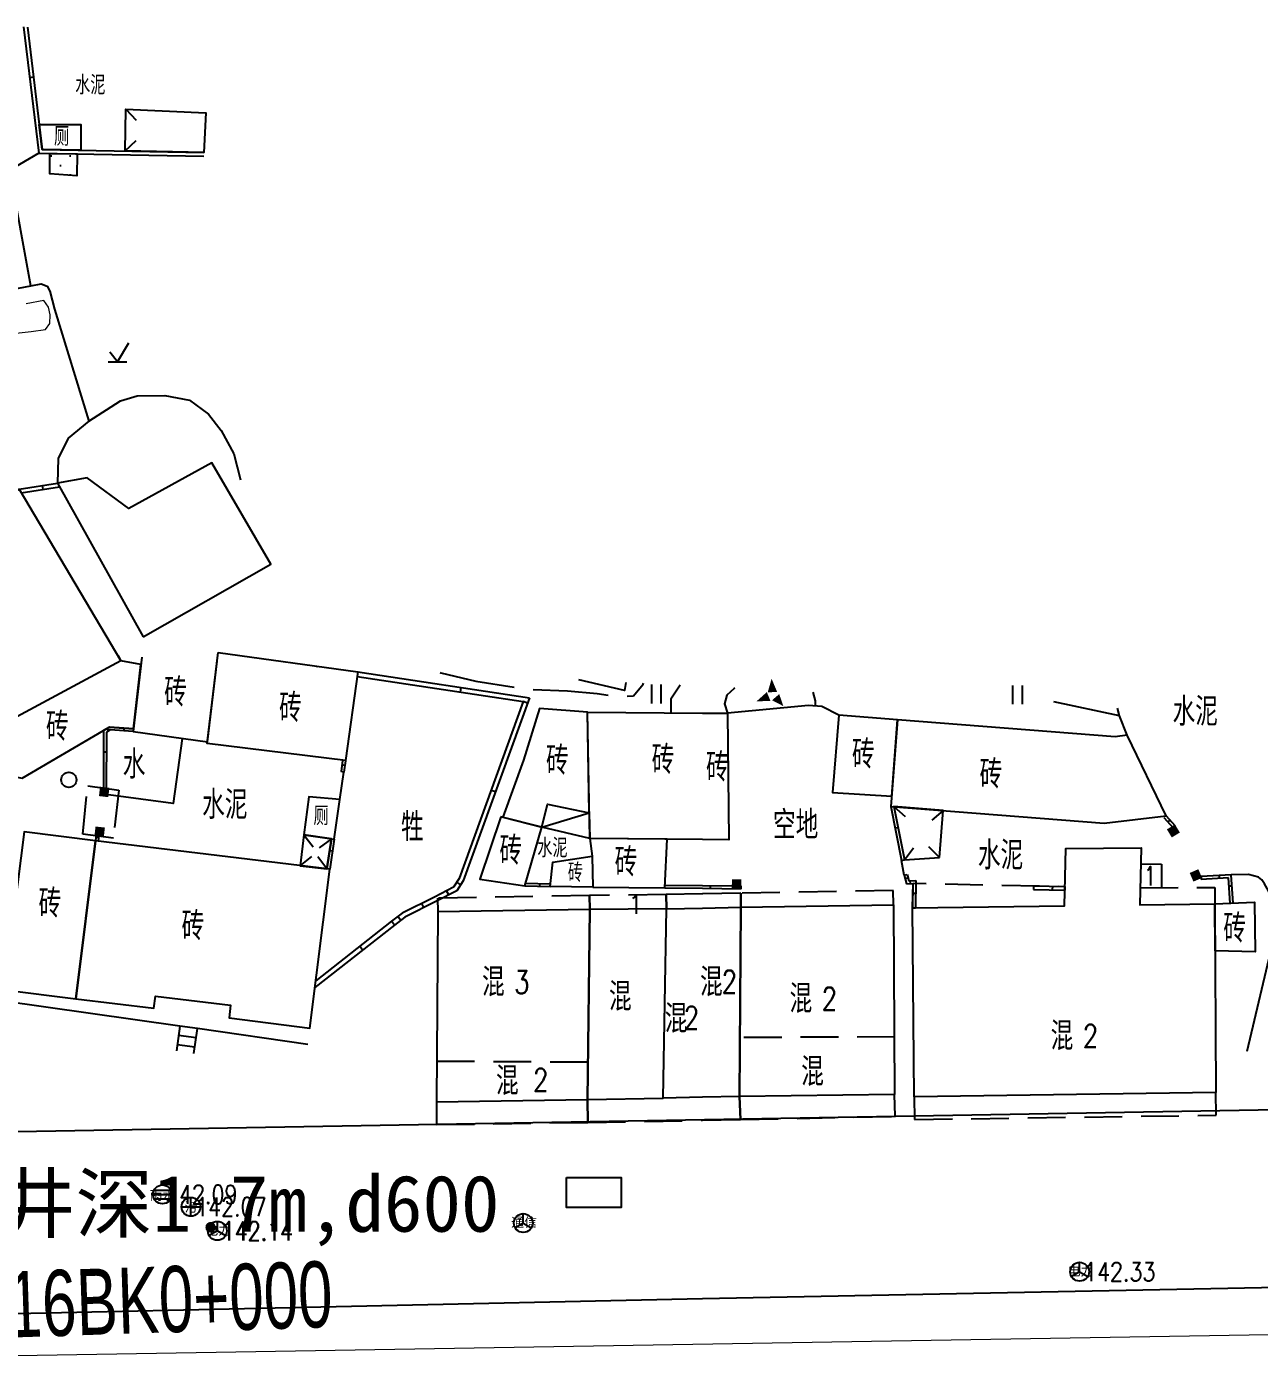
# Model space of a CAD drawing. Extents: x 529262 to 576451, y 2694391 to 2717535.
# Drawn here: x 564829.2 to 564894.5, y 2709668.8 to 2709739.9 of the extents above; entities that cross this region are included whole.
import ezdxf
from ezdxf.enums import TextEntityAlignment as Align
from ezdxf.xclip import XClip

# ---------------------------------------------------------------- set-up
doc = ezdxf.new("R2010")
doc.units = 0
doc.header["$XCLIPFRAME"] = 0
doc.linetypes.add('X3', pattern=[5, 4, -1])
doc.linetypes.add('X5', pattern=[3, 2, -1])
for name, color, linetype in [('a红线图', 1, 'Continuous'), ('COMPONENT', 8, 'Continuous'), ('DLDW', 8, 'Continuous'), ('DLSS', 4, 'Continuous'), ('DMTZ', 8, 'Continuous'), ('GCD', 8, 'Continuous'), ('GXYZ', 8, 'Continuous'), ('JMD', 8, 'Continuous'), ('PP-COM', 7, 'Continuous'), ('RD-红线', 7, 'Continuous'), ('ZBTZ', 8, 'Continuous'), ('ZJ', 7, 'Continuous'), ('桩号标注_W16-', 7, 'Continuous')]:
    doc.layers.add(name, color=color, linetype=linetype)
doc.layers.add('SXSS', color=5, linetype='Continuous', lineweight=0)
doc.layers.add('现状管道深度（物探资料）', color=2, linetype='Continuous', plot=False)
doc.styles.add('HZ', font='rs.shx', dxfattribs={"width": 0.8, "bigfont": 'hztxt.shx'})
doc.styles.add('JieTuHzTxt', font='smsim.shx', dxfattribs={"width": 0.7, "bigfont": 'smfs.shx'})
doc.styles.get("Standard").update_dxf_attribs({"font": '', "height": 2.5, "bigfont": 'smfs.shx'})
doc.styles.add('宋体', font='', dxfattribs={"width": 0.75})
doc.styles.get('Standard').set_extended_font_data('FangSong_GB2312')
doc.styles.get('宋体').set_extended_font_data('SimSun')
doc.linetypes.add('10421', pattern='A,2,[150,AAA.SHX,S=0.5,R=0,X=0,Y=0.5],1e-11', length=2)
doc.linetypes.add('10422', pattern='A,0.75,[150,AAA.SHX,S=0.5,R=0,X=0,Y=0.5],1.5,[177,AAA.SHX,S=1,R=0,X=0,Y=0.4],0.75', length=3)
doc.linetypes.add('1161', pattern='A,0,[149,AAA.SHX,S=0.15,R=0,X=0,Y=0],-1.6', length=1.6)
doc.linetypes.add('444', pattern='A,4.5,[145,AAA.SHX,S=1,R=0,X=0,Y=1],4.5,-0.5,[146,AAA.SHX,S=1,R=0,X=0,Y=0],-0.5', length=10)
pattern_1 = [(0, (114.99765, 2.56804), (0.5, 0.5), [0, -1]), (0, (115.49765, 3.06804), (0.5, 0.5), [0, -1])]

# ---------------------------------------------------------------- blocks, each defined once
blk = doc.blocks.new('A$C19FD0107')
at = {"layer": 'RD-红线', "color": 8, "linetype": 'Continuous', "flags": 128}
blk.add_lwpolyline([(-5851.79, 15296.321), (-6220.866, 15289.865), (-6220.993, 15289.862)], dxfattribs=at)
blk = doc.blocks.new('GC200')
at = {"linetype": 'Continuous', "const_width": 0.2, "flags": 128}
blk.add_lwpolyline([(-0.1, 0, 1), (0.1, 0, 1)], format="xyb", close=True, dxfattribs=at)
blk = doc.blocks.new('gc122')
at = {"color": 8}
blk.add_circle((0, 0), 0.8, dxfattribs=at)
blk = doc.blocks.new('gc121')
at = {"color": 8}
for p, q in [((-0.5, -1), (-0.5, 1)), ((0.5, -1), (0.5, 1))]:
    blk.add_line(p, q, dxfattribs=at)
blk = doc.blocks.new('gc002')
at = {"color": 8, "const_width": 1}
blk.add_lwpolyline([(-0.5, 0), (0.5, 0)], dxfattribs=at)
blk = doc.blocks.new('gc087')
at = {"color": 8}
for points in [[(-0.62, 1.71, 0, 1, 0), (-0.1, 0.39, 1, 1, 0)], [(-1.41, -1.07, 0, 1, 0), (-0.34, -0.17, 1, 1, 0)], [(0.39, -0.01, 1, 0, 0), (1.46, -0.66, 1, 0, 0)]]:
    blk.add_lwpolyline(points, format="xyseb", dxfattribs=at)
blk = doc.blocks.new('gc123')
at = {"color": 8}
for p, q in [((0, 0), (1.2, 2)), ((-1, 0), (1, 0)), ((0, 0), (-0.8, 1))]:
    blk.add_line(p, q, dxfattribs=at)
blk = doc.blocks.new('gcbj0102')
for p, q in [((-1, 0), (1, 0)), ((0, -1), (0, 1))]:
    blk.add_line(p, q)
blk.add_circle((0, 0), 1)
blk = doc.blocks.new('gcbj0103')
for p, q in [((-1, 0), (1, 0)), ((-0.9, 0.43), (0.9, 0.43)), ((-0.88, -0.47), (0.88, -0.47))]:
    blk.add_line(p, q)
blk.add_circle((0, 0), 1)
blk = doc.blocks.new('gcbj0107')
for q in [(-0.87, -0.5), (0, 1), (0.87, -0.5)]:
    blk.add_line((0, 0), q)
blk.add_circle((0, 0), 1)

msp = doc.modelspace()

# ---------------------------------------------------------------- hatches: boundary and pattern name
at = {"layer": 'DLDW', "linetype": 'Continuous'}
h = msp.add_hatch(dxfattribs=at)
h.set_pattern_fill('1061', color=252, scale=0.5, style=0)
h.set_pattern_definition(pattern_1)
h.paths.add_polyline_path([(564830.433, 2709733.196), (564831.871, 2709733.089), (564831.859, 2709732.011), (564830.421, 2709732.118)])
h = msp.add_hatch(dxfattribs=at)
h.set_pattern_fill('1061', color=252, scale=0.5, style=0)
h.set_pattern_definition(pattern_1)
h.paths.add_polyline_path([(564830.433, 2709733.196), (564831.871, 2709733.089), (564831.859, 2709732.011), (564830.421, 2709732.118)])

# ---------------------------------------------------------------- linework, layer by layer
at = {"layer": 'a红线图', "color": 8, "linetype": 'Continuous', "lineweight": 0, "flags": 128}
msp.add_lwpolyline([(564727.349, 2709667.84), (566620.304, 2709699.43)], dxfattribs=at)
msp.add_lwpolyline([(564727.349, 2709667.84), (566620.304, 2709699.43)], dxfattribs=at)
at = {"layer": 'DLDW', "color": 252, "linetype": 'Continuous', "flags": 128}
msp.add_lwpolyline([(564829.861, 2709734.733), (564832.065, 2709734.734), (564832.062, 2709733.375), (564830.021, 2709733.413)], close=True, dxfattribs=at)
msp.add_lwpolyline([(564829.861, 2709734.733), (564832.065, 2709734.734), (564832.062, 2709733.375), (564830.021, 2709733.413)], close=True, dxfattribs=at)
for points, elevation in [([(564830.433, 2709733.206), (564831.872, 2709733.181), (564831.859, 2709732.011), (564830.421, 2709732.118)], 142.471), ([(564830.433, 2709733.206), (564831.872, 2709733.181), (564831.859, 2709732.011), (564830.421, 2709732.118)], 142.471), ([(564845.794, 2709698.971), (564844.149, 2709699.125), (564843.883, 2709697.113), (564845.49, 2709696.879)], 142.676), ([(564845.794, 2709698.971), (564844.149, 2709699.125), (564843.883, 2709697.113), (564845.49, 2709696.879)], 142.676)]:
    msp.add_lwpolyline(points, close=True, dxfattribs=dict(at, elevation=elevation))
msp.add_lwpolyline([(564844.542, 2709706.041), (564844.602, 2709706.033), (564844.603, 2709706.038)], dxfattribs=at)
msp.add_lwpolyline([(564844.542, 2709706.041), (564844.602, 2709706.033), (564844.603, 2709706.038)], dxfattribs=at)
at = {"layer": 'DLDW', "color": 252, "linetype": '10421', "elevation": 142.87, "flags": 128}
msp.add_lwpolyline([(564837.432, 2709702.218), (564836.957, 2709698.775), (564833.529, 2709699.221)], dxfattribs=at)
msp.add_lwpolyline([(564837.432, 2709702.218), (564836.957, 2709698.775), (564833.529, 2709699.221)], dxfattribs=at)
msp.add_lwpolyline([(564837.432, 2709702.218), (564836.957, 2709698.775), (564833.529, 2709699.221)], dxfattribs=at)
msp.add_lwpolyline([(564837.432, 2709702.218), (564836.957, 2709698.775), (564833.529, 2709699.221)], dxfattribs=at)
at = {"layer": 'DLDW', "color": 252, "linetype": 'Continuous', "elevation": 142.676, "flags": 128}
msp.add_lwpolyline([(564845.794, 2709698.971), (564846.007, 2709700.435)], dxfattribs=at)
msp.add_lwpolyline([(564845.794, 2709698.971), (564846.007, 2709700.435)], dxfattribs=at)
at = {"layer": 'DLSS', "linetype": 'X3', "elevation": 142.559, "flags": 128}
msp.add_lwpolyline([(564851.113, 2709705.698), (564851.145, 2709705.682), (564853, 2709705.241), (564855.845, 2709704.803), (564857.856, 2709704.742), (564859.423, 2709704.587), (564860.666, 2709704.422), (564861.351, 2709704.468), (564861.853, 2709705.092), (564861.874, 2709705.136)], dxfattribs=at)
msp.add_lwpolyline([(564851.113, 2709705.698), (564851.145, 2709705.682), (564853, 2709705.241), (564855.845, 2709704.803), (564857.856, 2709704.742), (564859.423, 2709704.587), (564860.666, 2709704.422), (564861.351, 2709704.468), (564861.853, 2709705.092), (564861.874, 2709705.136)], dxfattribs=at)
at = {"layer": 'DLSS', "linetype": 'X3'}
msp.add_lwpolyline([(564870.993, 2709703.934), (564870.996, 2709704.203), (564870.87, 2709704.666)], dxfattribs=at)
at = {"layer": 'DLSS', "linetype": 'Continuous'}
msp.add_lwpolyline([(564887.101, 2709703.405), (564886.98, 2709703.824)], dxfattribs=at)
at = {"layer": 'DLSS', "linetype": 'Continuous', "elevation": 143.094, "flags": 128}
for points in [[(564941.297, 2709674.027), (564864.998, 2709672.521)], [(564864.998, 2709672.521), (564826.163, 2709671.675), (564820.187, 2709671.817)], [(564864.998, 2709672.521), (564826.163, 2709671.675), (564821.679, 2709671.747)], [(564864.998, 2709672.521), (564826.163, 2709671.675), (564821.679, 2709671.747)], [(564864.998, 2709672.521), (564826.163, 2709671.675), (564821.679, 2709671.747)]]:
    msp.add_lwpolyline(points, dxfattribs=at)
at = {"layer": 'DMTZ', "linetype": '10422', "flags": 128}
for points, elevation in [([(564887.5, 2709702.38), (564887.101, 2709703.405), (564883.608, 2709704.159)], 143.474), ([(564837.313, 2709686.981), (564827.856, 2709688.308)], 142.868), ([(564837.313, 2709686.981), (564827.856, 2709688.308)], 142.868), ([(564837.313, 2709686.981), (564827.856, 2709688.308)], 142.868), ([(564837.313, 2709686.981), (564827.856, 2709688.308)], 142.868), ([(564844.101, 2709685.994), (564838.25, 2709686.845)], 142.868), ([(564844.101, 2709685.994), (564838.25, 2709686.845)], 142.868)]:
    msp.add_lwpolyline(points, dxfattribs=dict(at, elevation=elevation))
msp.add_lwpolyline([(564893.866, 2709685.648), (564895.258, 2709691.548), (564895.306, 2709692.197), (564895.354, 2709692.998), (564895.255, 2709693.557), (564894.985, 2709694.142), (564894.783, 2709694.517), (564894.629, 2709694.731), (564894.46, 2709694.863), (564893.929, 2709695.012), (564893.007, 2709694.992)], dxfattribs=at)
at = {"layer": 'GXYZ', "linetype": 'Continuous', "flags": 128}
msp.add_lwpolyline([(564857.797, 2709678.965), (564860.686, 2709678.965), (564860.686, 2709677.359), (564857.797, 2709677.359)], close=True, dxfattribs=at)
at = {"layer": 'JMD', "linetype": 'Continuous'}
for p, q in [((564829.358, 2709737.231), (564829.556, 2709737.255)), ((564829.358, 2709737.231), (564829.556, 2709737.255)), ((564834.456, 2709735.544), (564835.003, 2709734.961)), ((564834.456, 2709735.544), (564835.003, 2709734.961)), ((564834.415, 2709733.331), (564834.991, 2709733.886)), ((564834.415, 2709733.331), (564834.991, 2709733.886)), ((564830.016, 2709715.605), (564830.047, 2709715.407)), ((564830.016, 2709715.605), (564830.047, 2709715.407)), ((564852.203, 2709704.918, 142.791), (564852.166, 2709704.671, 142.791)), ((564852.203, 2709704.918, 142.791), (564852.166, 2709704.671, 142.791)), ((564855.737, 2709704.077, 142.791), (564855.502, 2709704.163, 142.791)), ((564855.737, 2709704.077, 142.791), (564855.502, 2709704.163, 142.791)), ((564833.466, 2709702.744), (564833.539, 2709702.613)), ((564833.466, 2709702.744), (564833.539, 2709702.613)), ((564833.466, 2709702.744), (564833.539, 2709702.613)), ((564833.466, 2709702.744), (564833.539, 2709702.613)), ((564834.352, 2709702.762, -518.451), (564834.341, 2709702.612, -518.451)), ((564834.352, 2709702.762, -518.451), (564834.341, 2709702.612, -518.451)), ((564834.352, 2709702.762, -518.451), (564834.341, 2709702.612, -518.451)), ((564834.352, 2709702.762, -518.451), (564834.341, 2709702.612, -518.451)), ((564833.269, 2709701.497), (564833.419, 2709701.496)), ((564833.269, 2709701.497), (564833.419, 2709701.496)), ((564833.269, 2709701.497), (564833.419, 2709701.496)), ((564833.269, 2709701.497), (564833.419, 2709701.496)), ((564846.055, 2709700.787, -743.315), (564845.907, 2709700.807, -743.315)), ((564846.055, 2709700.787, -743.315), (564845.907, 2709700.807, -743.315)), ((564846.007, 2709700.435), (564845.858, 2709700.456)), ((564846.007, 2709700.435), (564845.858, 2709700.456)), ((564833.261, 2709699.394), (564833.411, 2709699.393)), ((564833.261, 2709699.394), (564833.411, 2709699.393)), ((564833.261, 2709699.394), (564833.411, 2709699.393)), ((564833.261, 2709699.394), (564833.411, 2709699.393)), ((564854.033, 2709699.377, 142.791), (564853.798, 2709699.462, 142.791)), ((564854.033, 2709699.377, 142.791), (564853.798, 2709699.462, 142.791)), ((564856.484, 2709697.513), (564859.002, 2709698.272)), ((564856.484, 2709697.513), (564859.002, 2709698.272)), ((564875.144, 2709698.603), (564875.742, 2709698.071)), ((564877.754, 2709698.397), (564877.146, 2709697.878)), ((564875.214, 2709697.472, -522.393), (564875.361, 2709697.501, -522.393)), ((564889.768, 2709697.89, -520.607), (564889.658, 2709697.788, -520.607)), ((564890.068, 2709697.564), (564889.957, 2709697.463)), ((564832.862, 2709696.985), (564833.011, 2709696.967)), ((564832.862, 2709696.985), (564833.011, 2709696.967)), ((564832.862, 2709696.985), (564833.011, 2709696.967)), ((564832.862, 2709696.985), (564833.011, 2709696.967)), ((564832.878, 2709697.115), (564833.027, 2709697.097)), ((564832.878, 2709697.115), (564833.027, 2709697.097)), ((564832.878, 2709697.115), (564833.027, 2709697.097)), ((564832.878, 2709697.115), (564833.027, 2709697.097)), ((564843.883, 2709697.113), (564844.369, 2709696.478)), ((564843.883, 2709697.113), (564844.369, 2709696.478)), ((564845.341, 2709696.901), (564844.7, 2709696.423)), ((564845.341, 2709696.901), (564844.7, 2709696.423)), ((564843.684, 2709695.473), (564844.313, 2709695.967)), ((564843.684, 2709695.473), (564844.313, 2709695.967)), ((564845.109, 2709695.3), (564844.623, 2709695.936)), ((564845.109, 2709695.3), (564844.623, 2709695.936)), ((564845.397, 2709696.24), (564845.249, 2709696.262)), ((564845.397, 2709696.24), (564845.249, 2709696.262)), ((564875.7, 2709695.786), (564876.188, 2709696.42)), ((564877.558, 2709695.905), (564876.996, 2709696.475)), ((564875.553, 2709695.757), (564875.7, 2709695.786)), ((564852.195, 2709694.464, 142.791), (564851.984, 2709694.598, 142.791)), ((564852.195, 2709694.464, 142.791), (564851.984, 2709694.598, 142.791)), ((564856.389, 2709694.383, 142.023), (564856.394, 2709694.533, 142.023)), ((564856.389, 2709694.383, 142.023), (564856.394, 2709694.533, 142.023)), ((564865.43, 2709694.272, 142.657), (564865.432, 2709694.422, 142.657)), ((564867.049, 2709694.254), (564867.05, 2709694.404)), ((564875.695, 2709694.971), (564875.84, 2709695.008)), ((564875.741, 2709694.787, 142.277), (564875.887, 2709694.824, 142.277)), ((564876.014, 2709694.522, 142.013), (564876.005, 2709694.672, 142.013)), ((564882.54, 2709694.41), (564882.535, 2709694.21)), ((564883.538, 2709694.389, 142.342), (564883.534, 2709694.189, 142.342)), ((564891.415, 2709694.898), (564891.423, 2709694.748)), ((564892.37, 2709694.954, 143.324), (564892.379, 2709694.805, 143.324)), ((564893.05, 2709694.393, -522.547), (564892.9, 2709694.382, -522.547)), ((564851.562, 2709693.922, 142.791), (564851.447, 2709694.144, 142.791)), ((564851.562, 2709693.922, 142.791), (564851.447, 2709694.144, 142.791)), ((564876.142, 2709694.014), (564876.292, 2709694.012)), ((564884.204, 2709694.375), (564884.2, 2709694.175)), ((564850.24, 2709693.254, 142.791), (564850.129, 2709693.478, 142.791)), ((564850.24, 2709693.254, 142.791), (564850.129, 2709693.478, 142.791)), ((564876.133, 2709693.24), (564876.283, 2709693.238)), ((564848.687, 2709692.33), (564848.532, 2709692.527)), ((564848.687, 2709692.33), (564848.532, 2709692.527)), ((564848.687, 2709692.33), (564848.532, 2709692.527)), ((564848.687, 2709692.33), (564848.532, 2709692.527)), ((564849.011, 2709692.584, 142.791), (564848.857, 2709692.781, 142.791)), ((564849.011, 2709692.584, 142.791), (564848.857, 2709692.781, 142.791)), ((564846.999, 2709691.007, 142.791), (564846.845, 2709691.204, 142.791)), ((564846.999, 2709691.007, 142.791), (564846.845, 2709691.204, 142.791)), ((564837.313, 2709686.981), (564837.128, 2709685.663)), ((564837.313, 2709686.981), (564837.128, 2709685.663)), ((564838.25, 2709686.845), (564837.313, 2709686.981)), ((564838.25, 2709686.845), (564837.313, 2709686.981)), ((564838.059, 2709685.532), (564838.25, 2709686.845)), ((564838.059, 2709685.532), (564838.25, 2709686.845)), ((564838.106, 2709685.855), (564837.173, 2709685.987)), ((564838.106, 2709685.855), (564837.173, 2709685.987)), ((564838.178, 2709686.35), (564837.243, 2709686.484)), ((564838.178, 2709686.35), (564837.243, 2709686.484))]:
    msp.add_line(p, q, dxfattribs=at)
at = {"layer": 'JMD', "linetype": 'Continuous', "flags": 128}
for points in [[(564829.034, 2709739.907), (564829.844, 2709733.216)], [(564829.034, 2709739.907), (564829.844, 2709733.216)], [(564829.237, 2709739.891), (564830.021, 2709733.413)], [(564829.237, 2709739.891), (564830.021, 2709733.413)], [(564828.795, 2709715.413), (564830.83, 2709715.733)], [(564828.795, 2709715.413), (564830.83, 2709715.733)], [(564828.905, 2709715.228), (564830.934, 2709715.547)], [(564828.905, 2709715.228), (564830.934, 2709715.547)], [(564834.038, 2709706.59), (564834.194, 2709706.327), (564827.983, 2709702.986), (564825.567, 2709707.032)], [(564834.038, 2709706.59), (564834.194, 2709706.327), (564827.983, 2709702.986), (564825.567, 2709707.032)], [(564860.944, 2709705.184), (564860.865, 2709704.75), (564858.454, 2709705.314)], [(564860.944, 2709705.184), (564860.865, 2709704.75), (564858.454, 2709705.314)], [(564833.273, 2709702.637), (564833.261, 2709699.394)], [(564833.273, 2709702.637), (564833.261, 2709699.394)], [(564833.273, 2709702.637), (564833.261, 2709699.394)], [(564833.273, 2709702.637), (564833.261, 2709699.394)], [(564833.595, 2709702.816), (564833.273, 2709702.637)], [(564833.595, 2709702.816), (564833.273, 2709702.637)], [(564833.595, 2709702.816), (564833.273, 2709702.637)], [(564833.595, 2709702.816), (564833.273, 2709702.637)], [(564833.422, 2709702.548), (564833.411, 2709699.393)], [(564833.422, 2709702.548), (564833.411, 2709699.393)], [(564833.422, 2709702.548), (564833.411, 2709699.393)], [(564833.422, 2709702.548), (564833.411, 2709699.393)], [(564833.629, 2709702.663), (564833.422, 2709702.548)], [(564833.629, 2709702.663), (564833.422, 2709702.548)], [(564833.629, 2709702.663), (564833.422, 2709702.548)], [(564833.629, 2709702.663), (564833.422, 2709702.548)], [(564832.878, 2709697.115), (564832.839, 2709696.79)], [(564832.878, 2709697.115), (564832.839, 2709696.79)], [(564832.878, 2709697.115), (564832.839, 2709696.79)], [(564832.878, 2709697.115), (564832.839, 2709696.79)], [(564833.027, 2709697.097), (564832.988, 2709696.772)], [(564833.027, 2709697.097), (564832.988, 2709696.772)], [(564833.027, 2709697.097), (564832.988, 2709696.772)], [(564833.027, 2709697.097), (564832.988, 2709696.772)], [(564845.341, 2709696.901), (564845.109, 2709695.3)], [(564845.341, 2709696.901), (564845.109, 2709695.3)], [(564845.49, 2709696.879), (564845.258, 2709695.282)], [(564845.49, 2709696.879), (564845.258, 2709695.282)], [(564876.149, 2709694.53), (564876.133, 2709693.24)], [(564876.301, 2709694.689), (564876.283, 2709693.238)]]:
    msp.add_lwpolyline(points, dxfattribs=at)
for points, elevation in [([(564834.415, 2709733.331), (564834.456, 2709735.544), (564838.684, 2709735.355), (564838.591, 2709733.254)], -743.306), ([(564834.415, 2709733.331), (564834.456, 2709735.544), (564838.684, 2709735.355), (564838.591, 2709733.254)], -743.306), ([(564817.808, 2709730.374), (564818.981, 2709724.218), (564829.428, 2709726.192), (564828.307, 2709732.317), (564826.002, 2709731.904), (564820.61, 2709730.922)], 142.158), ([(564817.808, 2709730.374), (564818.981, 2709724.218), (564829.428, 2709726.192), (564828.307, 2709732.317), (564826.002, 2709731.904), (564820.61, 2709730.922)], 142.158), ([(564835.374, 2709707.596), (564842.141, 2709711.451), (564839.004, 2709716.819), (564834.616, 2709714.392), (564832.396, 2709716.021), (564830.83, 2709715.733)], -742.979), ([(564835.374, 2709707.596), (564842.141, 2709711.451), (564839.004, 2709716.819), (564834.616, 2709714.392), (564832.396, 2709716.021), (564830.83, 2709715.733)], -742.979), ([(564839.346, 2709706.762), (564846.74, 2709705.736), (564846.092, 2709701.037), (564838.762, 2709701.937)], -518.451), ([(564839.346, 2709706.762), (564846.74, 2709705.736), (564846.092, 2709701.037), (564838.762, 2709701.937)], -518.451), ([(564854.424, 2709698.037), (564856.484, 2709697.513), (564856.797, 2709698.726), (564859.002, 2709698.272), (564858.905, 2709703.609), (564856.366, 2709703.791), (564855.528, 2709701.063)], 141.739), ([(564854.424, 2709698.037), (564856.484, 2709697.513), (564856.797, 2709698.726), (564859.002, 2709698.272), (564858.905, 2709703.609), (564856.366, 2709703.791), (564855.528, 2709701.063)], 141.739), ([(564872.22, 2709703.446), (564871.888, 2709699.35), (564875.029, 2709699.16), (564875.329, 2709703.205)], 142.471), ([(564874.989, 2709698.615), (564886.281, 2709697.725), (564889.569, 2709698.107), (564887.5, 2709702.38), (564886.857, 2709702.304), (564875.329, 2709703.205)], -522.393), ([(564859.027, 2709696.922), (564856.484, 2709697.513), (564856.797, 2709698.726), (564859.002, 2709698.272)], -520.701), ([(564859.027, 2709696.922), (564856.484, 2709697.513), (564856.797, 2709698.726), (564859.002, 2709698.272)], -520.701), ([(564854.324, 2709698.062), (564853.202, 2709694.759), (564855.588, 2709694.408), (564856.484, 2709697.513)], 142.023), ([(564854.324, 2709698.062), (564853.202, 2709694.759), (564855.588, 2709694.408), (564856.484, 2709697.513)], 142.023), ([(564877.558, 2709695.905), (564877.754, 2709698.397), (564875.144, 2709698.603), (564875.7, 2709695.786)], 142.326), ([(564831.811, 2709688.426), (564835.937, 2709687.919), (564836.016, 2709688.569), (564840.004, 2709688.085), (564839.922, 2709687.406), (564844.196, 2709686.87), (564845.258, 2709695.282), (564832.839, 2709696.79)], 142.373), ([(564831.811, 2709688.426), (564835.937, 2709687.919), (564836.016, 2709688.569), (564840.004, 2709688.085), (564839.922, 2709687.406), (564844.196, 2709686.87), (564845.258, 2709695.282), (564832.839, 2709696.79)], 142.373), ([(564831.811, 2709688.426), (564835.937, 2709687.919), (564836.016, 2709688.569), (564840.004, 2709688.085), (564839.922, 2709687.406), (564844.196, 2709686.87), (564845.258, 2709695.282), (564832.839, 2709696.79)], 142.373), ([(564831.811, 2709688.426), (564835.937, 2709687.919), (564836.016, 2709688.569), (564840.004, 2709688.085), (564839.922, 2709687.406), (564844.196, 2709686.87), (564845.258, 2709695.282), (564832.839, 2709696.79)], 142.373), ([(564843.883, 2709697.113), (564843.684, 2709695.473), (564845.109, 2709695.3), (564845.341, 2709696.901)], 142.676), ([(564843.883, 2709697.113), (564843.684, 2709695.473), (564845.109, 2709695.3), (564845.341, 2709696.901)], 142.676), ([(564859.194, 2709694.342), (564863.003, 2709694.299), (564863.136, 2709696.879), (564859.027, 2709696.922), (564859.16, 2709695.983)], 142.657), ([(564859.194, 2709694.342), (564863.003, 2709694.299), (564863.136, 2709696.879), (564859.027, 2709696.922), (564859.16, 2709695.983)], 142.657), ([(564859.194, 2709694.342), (564856.924, 2709694.367), (564857.071, 2709695.663), (564859.16, 2709695.983)], -521.359), ([(564859.194, 2709694.342), (564856.924, 2709694.367), (564857.071, 2709695.663), (564859.16, 2709695.983)], -521.359), ([(564859.034, 2709693.149), (564850.976, 2709693.026), (564850.915, 2709682.97), (564858.915, 2709683.081)], 141.992), ([(564859.034, 2709693.149), (564850.976, 2709693.026), (564850.915, 2709682.97), (564858.915, 2709683.081)], 141.992), ([(564863.096, 2709693.195), (564859.034, 2709693.149), (564858.915, 2709683.081), (564862.915, 2709683.165)], 142.137), ([(564863.096, 2709693.195), (564859.034, 2709693.149), (564858.915, 2709683.081), (564862.915, 2709683.165)], 142.137), ([(564875.183, 2709683.359), (564866.969, 2709683.243), (564867.04, 2709693.272), (564875.118, 2709693.406)], 142.318)]:
    msp.add_lwpolyline(points, close=True, dxfattribs=dict(at, elevation=elevation))
for points, elevation in [([(564829.844, 2709733.216), (564838.582, 2709733.054)], 142.253), ([(564829.844, 2709733.216), (564838.582, 2709733.054)], 142.253), ([(564830.021, 2709733.413), (564838.591, 2709733.254)], 142.253), ([(564830.021, 2709733.413), (564838.591, 2709733.254)], 142.253), ([(564835.298, 2709706.524), (564834.846, 2709702.576), (564838.773, 2709702.033), (564839.292, 2709706.315)], -518.451), ([(564835.298, 2709706.524), (564834.846, 2709702.576), (564838.773, 2709702.033), (564839.292, 2709706.315)], -518.451), ([(564846.705, 2709705.488), (564855.505, 2709704.171)], 142.791), ([(564846.705, 2709705.488), (564855.505, 2709704.171)], 142.791), ([(564846.74, 2709705.736), (564855.845, 2709704.373)], 142.791), ([(564846.74, 2709705.736), (564855.845, 2709704.373)], 142.791), ([(564855.845, 2709704.373), (564852.329, 2709694.676)], 142.791), ([(564855.845, 2709704.373), (564852.329, 2709694.676)], 142.791), ([(564855.505, 2709704.171), (564852.103, 2709694.787)], 142.791), ([(564855.505, 2709704.171), (564852.103, 2709694.787)], 142.791), ([(564864.998, 2709696.86), (564859.027, 2709696.922), (564858.905, 2709703.609), (564864.998, 2709703.56)], -520.701), ([(564864.998, 2709696.86), (564859.027, 2709696.922), (564858.905, 2709703.609), (564864.998, 2709703.56)], -520.701), ([(564864.998, 2709703.56), (564866.322, 2709703.549), (564866.402, 2709696.845), (564864.998, 2709696.86)], -520.701), ([(564834.863, 2709702.725), (564833.595, 2709702.816)], -518.451), ([(564834.863, 2709702.725), (564833.595, 2709702.816)], -518.451), ([(564834.863, 2709702.725), (564833.595, 2709702.816)], -518.451), ([(564834.863, 2709702.725), (564833.595, 2709702.816)], -518.451), ([(564834.846, 2709702.576), (564833.629, 2709702.663)], -518.451), ([(564834.846, 2709702.576), (564833.629, 2709702.663)], -518.451), ([(564834.846, 2709702.576), (564833.629, 2709702.663)], -518.451), ([(564834.846, 2709702.576), (564833.629, 2709702.663)], -518.451), ([(564845.939, 2709701.04), (564845.858, 2709700.456)], -743.315), ([(564845.939, 2709701.04), (564845.858, 2709700.456)], -743.315), ([(564846.088, 2709701.022), (564846.007, 2709700.435)], -743.315), ([(564846.088, 2709701.022), (564846.007, 2709700.435)], -743.315), ([(564874.989, 2709698.615), (564875.553, 2709695.757)], -522.393), ([(564875.144, 2709698.603), (564875.7, 2709695.786)], -522.393), ([(564889.957, 2709697.463), (564889.458, 2709698.006)], -520.607), ([(564890.068, 2709697.564), (564889.569, 2709698.107)], -520.607), ([(564852.103, 2709694.787), (564851.819, 2709694.337)], 142.791), ([(564852.103, 2709694.787), (564851.819, 2709694.337)], 142.791), ([(564852.329, 2709694.676), (564851.994, 2709694.146)], 142.791), ([(564852.329, 2709694.676), (564851.994, 2709694.146)], 142.791), ([(564855.588, 2709694.408), (564856.924, 2709694.367)], 142.023), ([(564855.588, 2709694.408), (564856.924, 2709694.367)], 142.023), ([(564855.631, 2709694.556), (564856.941, 2709694.517)], 142.023), ([(564855.631, 2709694.556), (564856.941, 2709694.517)], 142.023), ([(564863.01, 2709694.449), (564864.998, 2709694.427)], 142.657), ([(564863.01, 2709694.449), (564864.998, 2709694.427)], 142.657), ([(564864.998, 2709694.427), (564867.05, 2709694.404)], 142.657), ([(564875.695, 2709694.971), (564875.812, 2709694.51)], 142.277), ([(564875.812, 2709694.51), (564876.149, 2709694.53)], 142.013), ([(564875.84, 2709695.008), (564875.927, 2709694.667)], 142.277), ([(564875.927, 2709694.667), (564876.301, 2709694.689)], 142.013), ([(564882.54, 2709694.41), (564884.204, 2709694.375)], 142.342), ([(564893.007, 2709694.992), (564891.415, 2709694.898)], 143.324), ([(564892.868, 2709694.834), (564891.423, 2709694.748)], 143.324), ([(564892.964, 2709693.489), (564892.868, 2709694.834)], -522.547), ([(564893.114, 2709693.495), (564893.007, 2709694.992)], -522.547), ([(564850.804, 2709693.811), (564849.094, 2709692.967)], 142.791), ([(564850.804, 2709693.811), (564849.094, 2709692.967)], 142.791), ([(564851.819, 2709694.337), (564850.804, 2709693.811)], 142.791), ([(564851.819, 2709694.337), (564850.804, 2709693.811)], 142.791), ([(564851.994, 2709694.146), (564850.915, 2709693.587)], 142.791), ([(564851.994, 2709694.146), (564850.915, 2709693.587)], 142.791), ([(564863.003, 2709694.299), (564864.998, 2709694.277)], 142.657), ([(564863.003, 2709694.299), (564864.998, 2709694.277)], 142.657), ([(564864.998, 2709694.277), (564867.049, 2709694.254)], 142.657), ([(564882.535, 2709694.21), (564884.2, 2709694.175)], 142.342), ([(564849.094, 2709692.967), (564848.532, 2709692.527)], 142.791), ([(564849.094, 2709692.967), (564848.532, 2709692.527)], 142.791), ([(564850.915, 2709693.587), (564849.228, 2709692.754)], 142.791), ([(564850.915, 2709693.587), (564849.228, 2709692.754)], 142.791), ([(564864.998, 2709683.205), (564862.915, 2709683.165), (564863.096, 2709693.195), (564864.998, 2709693.232)], 142.137), ([(564864.998, 2709683.205), (564862.915, 2709683.165), (564863.096, 2709693.195), (564864.998, 2709693.232)], 142.137), ([(564864.998, 2709693.232), (564867.04, 2709693.272), (564866.969, 2709683.243), (564864.998, 2709683.205)], 142.137), ([(564848.687, 2709692.33), (564844.468, 2709689.023)], 142.791), ([(564848.687, 2709692.33), (564844.468, 2709689.023)], 142.791), ([(564848.532, 2709692.527), (564844.512, 2709689.376)], 142.791), ([(564848.532, 2709692.527), (564844.512, 2709689.376)], 142.791), ([(564849.228, 2709692.754), (564848.687, 2709692.33)], 142.791), ([(564849.228, 2709692.754), (564848.687, 2709692.33)], 142.791)]:
    msp.add_lwpolyline(points, dxfattribs=dict(at, elevation=elevation))
for points in [[(564827.983, 2709702.986), (564822.755, 2709711.741), (564828.795, 2709715.413), (564834.194, 2709706.327)], [(564827.983, 2709702.986), (564822.755, 2709711.741), (564828.795, 2709715.413), (564834.194, 2709706.327)], [(564827.983, 2709702.986), (564826.361, 2709701.921), (564827.266, 2709700.55), (564828.063, 2709700.281), (564828.953, 2709700.104), (564833.273, 2709702.637), (564833.595, 2709702.816), (564834.863, 2709702.725), (564835.253, 2709706.139), (564834.194, 2709706.327)], [(564827.983, 2709702.986), (564826.361, 2709701.921), (564827.266, 2709700.55), (564828.063, 2709700.281), (564828.953, 2709700.104), (564833.273, 2709702.637), (564833.595, 2709702.816), (564834.863, 2709702.725), (564835.253, 2709706.139), (564834.194, 2709706.327)], [(564827.983, 2709702.986), (564826.361, 2709701.921), (564827.266, 2709700.55), (564828.063, 2709700.281), (564828.953, 2709700.104), (564833.273, 2709702.637), (564833.595, 2709702.816), (564834.863, 2709702.725), (564835.253, 2709706.139), (564834.194, 2709706.327)], [(564827.983, 2709702.986), (564826.361, 2709701.921), (564827.266, 2709700.55), (564828.063, 2709700.281), (564828.953, 2709700.104), (564833.273, 2709702.637), (564833.595, 2709702.816), (564834.863, 2709702.725), (564835.253, 2709706.139), (564834.194, 2709706.327)], [(564832.839, 2709696.79), (564829.059, 2709697.263), (564827.999, 2709688.894), (564831.811, 2709688.426)], [(564832.839, 2709696.79), (564829.059, 2709697.263), (564827.999, 2709688.894), (564831.811, 2709688.426)], [(564832.839, 2709696.79), (564829.059, 2709697.263), (564827.999, 2709688.894), (564831.811, 2709688.426)], [(564832.839, 2709696.79), (564829.059, 2709697.263), (564827.999, 2709688.894), (564831.811, 2709688.426)], [(564892.146, 2709693.458), (564892.198, 2709683.455), (564876.224, 2709683.229), (564876.133, 2709693.24), (564884.183, 2709693.354), (564884.246, 2709696.384), (564888.25, 2709696.418), (564888.177, 2709693.408)], [(564892.146, 2709693.458), (564894.244, 2709693.537), (564894.284, 2709690.917), (564892.159, 2709690.962)]]:
    msp.add_lwpolyline(points, close=True, dxfattribs=at)
at = {"layer": 'JMD', "linetype": '444', "elevation": 142.471, "flags": 128}
for points in [[(564870.614, 2709703.957), (564866.322, 2709703.549)], [(564872.22, 2709703.446), (564871.318, 2709703.914)]]:
    msp.add_lwpolyline(points, dxfattribs=at)
at = {"layer": 'JMD', "linetype": 'X5'}
msp.add_lwpolyline([(564832.432, 2709699.712), (564834.089, 2709699.482), (564833.79, 2709696.932), (564832.17, 2709697.148)], close=True, dxfattribs=at)
msp.add_lwpolyline([(564832.432, 2709699.712), (564834.089, 2709699.482), (564833.79, 2709696.932), (564832.17, 2709697.148)], close=True, dxfattribs=at)
msp.add_lwpolyline([(564832.432, 2709699.712), (564834.089, 2709699.482), (564833.79, 2709696.932), (564832.17, 2709697.148)], close=True, dxfattribs=at)
msp.add_lwpolyline([(564832.432, 2709699.712), (564834.089, 2709699.482), (564833.79, 2709696.932), (564832.17, 2709697.148)], close=True, dxfattribs=at)
for points in [[(564888.229, 2709695.58), (564889.322, 2709695.553), (564889.327, 2709694.309)], [(564850.915, 2709682.97), (564850.917, 2709681.758), (564858.932, 2709681.874), (564858.915, 2709683.081)], [(564850.915, 2709682.97), (564850.917, 2709681.758), (564858.932, 2709681.874), (564858.915, 2709683.081)], [(564858.915, 2709683.081), (564858.932, 2709681.874), (564864.998, 2709681.987)], [(564858.915, 2709683.081), (564858.932, 2709681.874), (564864.998, 2709681.987)], [(564864.998, 2709681.987), (564867.015, 2709682.025), (564866.969, 2709683.243)], [(564876.224, 2709683.229), (564876.241, 2709682.029), (564892.215, 2709682.259), (564892.198, 2709683.455)]]:
    msp.add_lwpolyline(points, dxfattribs=at)
at = {"layer": 'JMD', "linetype": 'X5', "flags": 128}
for points in [[(564876.133, 2709693.24), (564876.16, 2709694.543), (564884.204, 2709694.375)], [(564875.163, 2709686.388), (564875.179, 2709686.401), (564866.991, 2709686.372)]]:
    msp.add_lwpolyline(points, dxfattribs=at)
at = {"layer": 'JMD', "linetype": 'X5'}
for points, elevation in [([(564859.034, 2709693.149), (564859.022, 2709693.886), (564850.964, 2709693.752), (564850.976, 2709693.026)], 141.992), ([(564859.034, 2709693.149), (564859.022, 2709693.886), (564850.964, 2709693.752), (564850.976, 2709693.026)], 141.992), ([(564863.096, 2709693.195), (564863.083, 2709693.953), (564859.022, 2709693.886), (564859.034, 2709693.149)], 141.992), ([(564863.096, 2709693.195), (564863.083, 2709693.953), (564859.022, 2709693.886), (564859.034, 2709693.149)], 141.992), ([(564864.998, 2709693.985), (564863.083, 2709693.953), (564863.096, 2709693.195)], 141.992), ([(564864.998, 2709693.985), (564863.083, 2709693.953), (564863.096, 2709693.195)], 141.992), ([(564867.04, 2709693.272), (564867.027, 2709694.019), (564864.998, 2709693.985)], 141.992), ([(564875.118, 2709693.406), (564875.105, 2709694.153), (564867.027, 2709694.019), (564867.04, 2709693.272)], 142.001), ([(564888.198, 2709694.304), (564892.142, 2709694.321), (564892.146, 2709693.458)], -741.931), ([(564866.969, 2709683.243), (564867.015, 2709682.025), (564875.207, 2709682.197), (564875.183, 2709683.359)], 142.137)]:
    msp.add_lwpolyline(points, dxfattribs=dict(at, elevation=elevation))
at = {"layer": 'JMD', "linetype": 'X5', "elevation": -515.5, "flags": 128}
msp.add_lwpolyline([(564850.928, 2709685.125), (564858.938, 2709685.079)], dxfattribs=at)
msp.add_lwpolyline([(564850.928, 2709685.125), (564858.938, 2709685.079)], dxfattribs=at)
at = {"layer": 'SXSS', "color": 8, "linetype": 'Continuous', "elevation": 141.803, "flags": 128}
msp.add_lwpolyline([(564827.341, 2709723.548), (564829.445, 2709723.762), (564830.194, 2709723.869), (564830.423, 2709724.188), (564830.444, 2709724.654), (564830.355, 2709725.064), (564830.103, 2709725.416), (564829.178, 2709725.242)], dxfattribs=at)
msp.add_lwpolyline([(564827.341, 2709723.548), (564829.445, 2709723.762), (564830.194, 2709723.869), (564830.423, 2709724.188), (564830.444, 2709724.654), (564830.355, 2709725.064), (564830.103, 2709725.416), (564829.178, 2709725.242)], dxfattribs=at)
at = {"layer": 'ZBTZ', "linetype": '1161', "elevation": 142.253, "flags": 128}
msp.add_lwpolyline([(564829.844, 2709733.216), (564828.307, 2709732.317)], dxfattribs=at)
msp.add_lwpolyline([(564829.844, 2709733.216), (564828.307, 2709732.317)], dxfattribs=at)
at = {"layer": 'ZBTZ', "linetype": 'Continuous'}
for points in [[(564829.428, 2709726.192), (564829.97, 2709726.29), (564830.276, 2709726.173), (564830.42, 2709725.899), (564830.665, 2709724.955), (564832.497, 2709719.017)], [(564829.428, 2709726.192), (564829.97, 2709726.29), (564830.276, 2709726.173), (564830.42, 2709725.899), (564830.665, 2709724.955), (564832.497, 2709719.017)], [(564832.497, 2709719.017), (564834.176, 2709720.1), (564835.056, 2709720.367), (564836.51, 2709720.38), (564837.822, 2709720.135), (564838.823, 2709719.383), (564839.507, 2709718.523), (564840.18, 2709717.287), (564840.527, 2709715.917)], [(564832.497, 2709719.017), (564834.176, 2709720.1), (564835.056, 2709720.367), (564836.51, 2709720.38), (564837.822, 2709720.135), (564838.823, 2709719.383), (564839.507, 2709718.523), (564840.18, 2709717.287), (564840.527, 2709715.917)]]:
    msp.add_lwpolyline(points, dxfattribs=at)
at = {"layer": 'ZBTZ', "linetype": 'Continuous', "flags": 128}
msp.add_lwpolyline([(564832.497, 2709719.017), (564831.397, 2709718.125), (564830.865, 2709717.04), (564830.83, 2709715.733)], dxfattribs=at)
msp.add_lwpolyline([(564832.497, 2709719.017), (564831.397, 2709718.125), (564830.865, 2709717.04), (564830.83, 2709715.733)], dxfattribs=at)
at = {"layer": 'ZBTZ', "linetype": '1161'}
msp.add_lwpolyline([(564863.827, 2709705.034), (564863.329, 2709704.287), (564863.317, 2709703.573)], dxfattribs=at)
msp.add_lwpolyline([(564863.827, 2709705.034), (564863.329, 2709704.287), (564863.317, 2709703.573)], dxfattribs=at)
at = {"layer": 'ZBTZ', "linetype": '1161', "flags": 128}
msp.add_lwpolyline([(564866.714, 2709704.883), (564866.681, 2709704.863), (564866.289, 2709704.504), (564866.163, 2709704.048), (564866.322, 2709703.549)], dxfattribs=at)
at = {"layer": 'ZBTZ', "linetype": '1161', "ltscale": 0.4, "elevation": 142.471, "flags": 128}
msp.add_lwpolyline([(564871.318, 2709703.914), (564870.614, 2709703.957)], dxfattribs=at)
at = {"layer": 'ZBTZ', "linetype": '1161', "ltscale": 0.4, "flags": 128}
msp.add_lwpolyline([(564875.695, 2709694.971), (564875.553, 2709695.757)], dxfattribs=at)

# ---------------------------------------------------------------- block references
at = {"layer": 'COMPONENT', "linetype": 'Continuous', "xscale": 0.5, "yscale": 0.5}
for name, p in [('gcbj0103', (564836.389, 2709678.062)), ('gcbj0102', (564837.901, 2709677.403)), ('gcbj0107', (564839.3, 2709676.129)), ('gcbj0107', (564855.508, 2709676.544)), ('gcbj0107', (564884.984, 2709673.965))]:
    msp.add_blockref(name, p, dxfattribs=at)
at = {"layer": 'DMTZ', "linetype": 'Continuous', "xscale": 0.4999999999296766, "yscale": 0.4999999999296766, "zscale": 0.4999999999296766, "rotation": 341.9564830996607}
msp.add_blockref('gc087', (564868.694, 2709704.465), dxfattribs=at)
at = {"layer": 'GCD', "linetype": 'Continuous'}
ref = msp.add_blockref('GC200', (564836.349, 2709678.056, 142.092), dxfattribs=dict(at, xscale=0.1999999999534339, yscale=0.1999999999534339, zscale=0.1999999999534339))
ref.add_attrib('height', '142.09', dxfattribs={"linetype": 'Continuous', "height": 1, "style": 'HZ', "width": 0.8}).set_placement((564836.589, 2709678.056, 142.092), align=Align.MIDDLE_LEFT)
ref = msp.add_blockref('GC200', (564836.349, 2709678.056, 142.092), dxfattribs=dict(at, xscale=0.1999999999534339, yscale=0.1999999999534339, zscale=0.1999999999534339))
ref.add_attrib('height', '142.09', dxfattribs={"linetype": 'Continuous', "height": 1, "style": 'HZ', "width": 0.8}).set_placement((564836.589, 2709678.056, 142.092), align=Align.MIDDLE_LEFT)
ref = msp.add_blockref('GC200', (564837.89, 2709677.401, 142.07), dxfattribs=dict(at, xscale=0.1999999999534339, yscale=0.1999999999534339, zscale=0.1999999999534339))
ref.add_attrib('height', '142.07', dxfattribs={"linetype": 'Continuous', "height": 1, "style": 'HZ', "width": 0.8}).set_placement((564838.13, 2709677.401, 142.07), align=Align.MIDDLE_LEFT)
ref = msp.add_blockref('GC200', (564837.89, 2709677.401, 142.07), dxfattribs=dict(at, xscale=0.1999999999534339, yscale=0.1999999999534339, zscale=0.1999999999534339))
ref.add_attrib('height', '142.07', dxfattribs={"linetype": 'Continuous', "height": 1, "style": 'HZ', "width": 0.8}).set_placement((564838.13, 2709677.401, 142.07), align=Align.MIDDLE_LEFT)
ref = msp.add_blockref('GC200', (564839.285, 2709676.126, 142.144), dxfattribs=dict(at, xscale=0.1999999999534339, yscale=0.1999999999534339, zscale=0.1999999999534339))
ref.add_attrib('height', '142.14', dxfattribs={"linetype": 'Continuous', "height": 1, "style": 'HZ', "width": 0.8}).set_placement((564839.525, 2709676.126, 142.144), align=Align.MIDDLE_LEFT)
ref = msp.add_blockref('GC200', (564839.285, 2709676.126, 142.144), dxfattribs=dict(at, xscale=0.1999999999534339, yscale=0.1999999999534339, zscale=0.1999999999534339))
ref.add_attrib('height', '142.14', dxfattribs={"linetype": 'Continuous', "height": 1, "style": 'HZ', "width": 0.8}).set_placement((564839.525, 2709676.126, 142.144), align=Align.MIDDLE_LEFT)
ref = msp.add_blockref('GC200', (564839.307, 2709676.12, 142.141), dxfattribs=dict(at, xscale=0.1999999999534339, yscale=0.1999999999534339, zscale=0.1999999999534339))
ref.add_attrib('height', '142.14', dxfattribs={"linetype": 'Continuous', "height": 1, "style": 'HZ', "width": 0.8}).set_placement((564839.547, 2709676.12, 142.141), align=Align.MIDDLE_LEFT)
ref = msp.add_blockref('GC200', (564839.307, 2709676.12, 142.141), dxfattribs=dict(at, xscale=0.1999999999534339, yscale=0.1999999999534339, zscale=0.1999999999534339))
ref.add_attrib('height', '142.14', dxfattribs={"linetype": 'Continuous', "height": 1, "style": 'HZ', "width": 0.8}).set_placement((564839.547, 2709676.12, 142.141), align=Align.MIDDLE_LEFT)
ref = msp.add_blockref('GC200', (564884.983, 2709673.963, 142.334), dxfattribs=dict(at, xscale=0.1999999999534339, yscale=0.1999999999534339, zscale=0.1999999999534339))
ref.add_attrib('height', '142.33', dxfattribs={"linetype": 'Continuous', "height": 1, "style": 'HZ', "width": 0.8}).set_placement((564885.223, 2709673.963, 142.334), align=Align.MIDDLE_LEFT)
ref = msp.add_blockref('GC200', (564884.983, 2709673.963, 142.334), dxfattribs=dict(at, xscale=0.1999999999534339, yscale=0.1999999999534339, zscale=0.1999999999534339))
ref.add_attrib('height', '142.33', dxfattribs={"linetype": 'Continuous', "height": 1, "style": 'HZ', "width": 0.8}).set_placement((564885.223, 2709673.963, 142.334), align=Align.MIDDLE_LEFT)
at = {"layer": 'JMD', "linetype": 'Continuous'}
for p, xscale, yscale, zscale, rotation in [((564833.305, 2709699.38, 142.711), 0.5000000000142146, 0.5000000000142146, 0.5000000000142146, 353.429218934879), ((564833.305, 2709699.38, 142.711), 0.5000000000142146, 0.5000000000142146, 0.5000000000142146, 353.429218934879), ((564833.305, 2709699.38, 142.711), 0.5000000000142146, 0.5000000000142146, 0.5000000000142146, 353.429218934879), ((564833.305, 2709699.38, 142.711), 0.5000000000142146, 0.5000000000142146, 0.5000000000142146, 353.429218934879), ((564833.067, 2709697.272, 142.852), 0.5000000002189803, 0.5000000002189803, 0.5000000002189803, 263.5930143915382), ((564833.067, 2709697.272, 142.852), 0.5000000002189803, 0.5000000002189803, 0.5000000002189803, 263.5930143915382), ((564833.067, 2709697.272, 142.852), 0.5000000002189803, 0.5000000002189803, 0.5000000002189803, 263.5930143915382), ((564833.067, 2709697.272, 142.852), 0.5000000002189803, 0.5000000002189803, 0.5000000002189803, 263.5930143915382), ((564889.949, 2709697.313, 143.108), 0.4999999998442946, 0.4999999998442946, 0.4999999998442946, 301.5074880225039), ((564891.142, 2709694.958, 143.108), 0.4999999998578112, 0.4999999998578112, 0.4999999998578112, 293.3777014342968), ((564866.807, 2709694.501), 0.5000000000390927, 0.5000000000390927, 0.5000000000390927, 179.3605773407294)]:
    msp.add_blockref('gc002', p, dxfattribs=dict(at, xscale=xscale, yscale=yscale, zscale=zscale, rotation=rotation))
at = {"layer": 'PP-COM'}
ref = msp.add_blockref('A$C19FD0107', (570997.993, 2694390.603), dxfattribs=at)
XClip(ref).set_block_clipping_path([(-9366.4383134884, 14428.6043910822), (-3328.4480743363, 17452.7484863754)])
at = {"layer": 'ZBTZ', "linetype": 'Continuous', "xscale": 0.5, "yscale": 0.5}
for name, p in [('gc123', (564834.011, 2709722.167)), ('gc123', (564834.011, 2709722.167)), ('gc121', (564862.57, 2709704.573)), ('gc121', (564862.57, 2709704.573)), ('gc121', (564881.7, 2709704.525))]:
    msp.add_blockref(name, p, dxfattribs=at)
at = {"layer": 'ZBTZ', "linetype": 'Continuous', "xscale": 0.5, "yscale": 0.5, "zscale": 0.5}
msp.add_blockref('gc122', (564831.432, 2709700.021), dxfattribs=at)
msp.add_blockref('gc122', (564831.432, 2709700.021), dxfattribs=at)
msp.add_blockref('gc122', (564831.432, 2709700.021), dxfattribs=at)
msp.add_blockref('gc122', (564831.432, 2709700.021), dxfattribs=at)

# ---------------------------------------------------------------- texts
at = {"layer": 'DLDW', "color": 252, "linetype": 'Continuous', "style": 'HZ', "width": 0.8}
for s, height, p in [('厕', 1, (564831.046, 2709734.123)), ('厕', 1, (564831.046, 2709734.123)), ('厕', 1, (564844.794, 2709698.138)), ('厕', 1, (564844.794, 2709698.138)), ('牲', 1.5, (564849.633, 2709697.604)), ('牲', 1.5, (564849.633, 2709697.604))]:
    msp.add_text(s, height=height, dxfattribs=at).set_placement(p, align=Align.MIDDLE)
at = {"layer": 'DLDW', "color": 252, "linetype": '10421', "style": 'HZ', "width": 0.8}
msp.add_text('水', height=1.5, dxfattribs=at).set_placement((564834.891, 2709700.91), align=Align.MIDDLE)
msp.add_text('水', height=1.5, dxfattribs=at).set_placement((564834.891, 2709700.91), align=Align.MIDDLE)
msp.add_text('水', height=1.5, dxfattribs=at).set_placement((564834.891, 2709700.91), align=Align.MIDDLE)
msp.add_text('水', height=1.5, dxfattribs=at).set_placement((564834.891, 2709700.91), align=Align.MIDDLE)
at = {"layer": 'GXYZ', "linetype": 'Continuous', "style": '宋体'}
for s, p in [('雨水', (564836.391, 2709678.022)), ('污', (564837.902, 2709677.397)), ('通信', (564855.552, 2709676.594)), ('电力', (564839.344, 2709676.179)), ('电力', (564885.028, 2709674.015))]:
    msp.add_text(s, height=0.5, dxfattribs=at).set_placement(p, align=Align.MIDDLE)
at = {"layer": 'JMD', "linetype": 'Continuous', "style": 'HZ', "width": 0.8}
for s, height, p in [('砖', 1.5, (564837.682, 2709704.658)), ('砖', 1.5, (564837.682, 2709704.658)), ('砖', 1.5, (564843.771, 2709703.839)), ('砖', 1.5, (564843.771, 2709703.839)), ('砖', 1.5, (564831.421, 2709702.843)), ('砖', 1.5, (564831.421, 2709702.843)), ('砖', 1.5, (564831.421, 2709702.843)), ('砖', 1.5, (564831.421, 2709702.843)), ('砖', 1.5, (564874.12, 2709701.372)), ('砖', 1.5, (564857.914, 2709701.046)), ('砖', 1.5, (564857.914, 2709701.046)), ('砖', 1.5, (564863.51, 2709701.088)), ('砖', 1.5, (564863.51, 2709701.088)), ('砖', 1.5, (564866.39, 2709700.687)), ('砖', 1.5, (564880.881, 2709700.32)), ('砖', 1.5, (564855.445, 2709696.277)), ('砖', 1.5, (564855.445, 2709696.277)), ('砖', 1.5, (564861.552, 2709695.66)), ('砖', 1.5, (564861.552, 2709695.66)), ('砖', 1, (564858.667, 2709695.105)), ('砖', 1, (564858.667, 2709695.105)), ('砖', 1.5, (564831.029, 2709693.476)), ('砖', 1.5, (564831.029, 2709693.476)), ('砖', 1.5, (564831.029, 2709693.476)), ('砖', 1.5, (564831.029, 2709693.476)), ('砖', 1.5, (564838.603, 2709692.279)), ('砖', 1.5, (564838.603, 2709692.279)), ('砖', 1.5, (564893.796, 2709692.154)), ('混', 1.5, (564854.522, 2709689.305)), ('混', 1.5, (564854.522, 2709689.305)), ('混', 1.5, (564866.072, 2709689.309)), ('混', 1.5, (564861.249, 2709688.538)), ('混', 1.5, (564861.249, 2709688.538)), ('混', 1.5, (564870.813, 2709688.427)), ('混', 1.5, (564864.205, 2709687.372)), ('混', 1.5, (564864.205, 2709687.372)), ('混', 1.5, (564884.647, 2709686.454)), ('混', 1.5, (564871.43, 2709684.56)), ('混', 1.5, (564855.263, 2709684.076)), ('混', 1.5, (564855.263, 2709684.076))]:
    msp.add_text(s, height=height, dxfattribs=at).set_placement(p, align=Align.MIDDLE_RIGHT)
for s, p in [('3', (564855.022, 2709689.305)), ('3', (564855.022, 2709689.305)), ('2', (564866.015, 2709689.325)), ('2', (564871.313, 2709688.427)), ('2', (564864.007, 2709687.411)), ('2', (564864.007, 2709687.411)), ('2', (564885.147, 2709686.454)), ('2', (564856.02, 2709684.123)), ('2', (564856.02, 2709684.123))]:
    msp.add_text(s, height=1.2, dxfattribs=at).set_placement(p, align=Align.MIDDLE_LEFT)
at = {"layer": 'ZJ', "color": 8, "linetype": 'Continuous', "style": 'HZ', "width": 0.8}
for s, height, p in [('水泥', 1, (564832.568, 2709736.875)), ('水泥', 1, (564832.568, 2709736.875)), ('水泥', 1.5, (564891.106, 2709703.712)), ('水泥', 1.5, (564839.697, 2709698.774)), ('水泥', 1.5, (564839.697, 2709698.774)), ('空地', 1.5, (564869.94, 2709697.716)), ('水泥', 1, (564857.053, 2709696.465)), ('水泥', 1, (564857.053, 2709696.465)), ('水泥', 1.5, (564880.794, 2709696.097)), ('1', 1, (564888.709, 2709694.923)), ('1', 1, (564861.453, 2709693.426)), ('1', 1, (564861.453, 2709693.426))]:
    msp.add_text(s, height=height, dxfattribs=at).set_placement(p, align=Align.MIDDLE)
at = {"layer": '桩号标注_W16-', "style": 'JieTuHzTxt', "width": 0.7}
msp.add_text('W16BK0+000', height=3.5, rotation=1.88885, dxfattribs=at).set_placement((564825.096, 2709672.122), align=Align.MIDDLE_LEFT)
at = {"layer": '现状管道深度（物探资料）'}
msp.add_text('污水井深1.7m,d600', height=3, dxfattribs=at).set_placement((564836.88, 2709677.585), align=Align.MIDDLE_CENTER)

doc.saveas('drawing.dxf')
